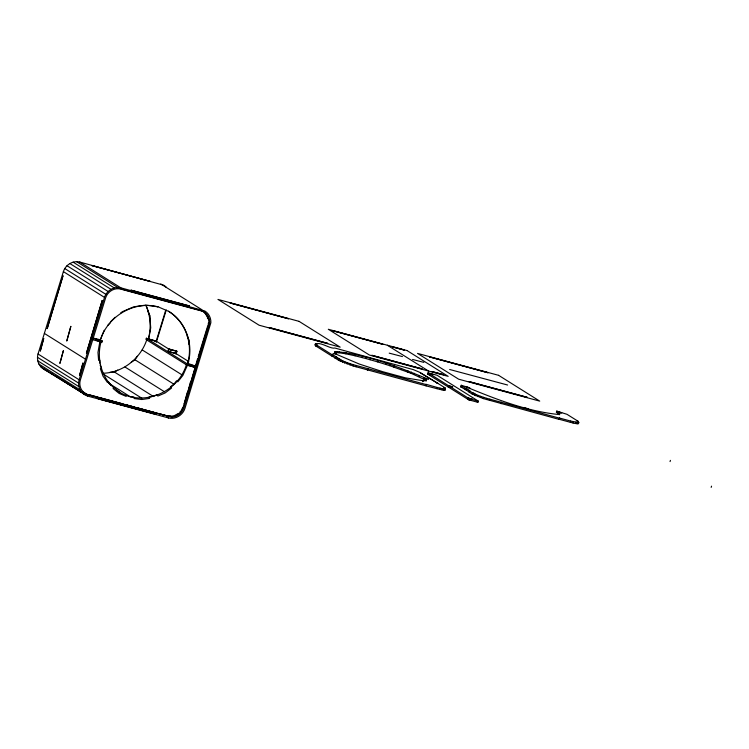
<?xml version="1.0" encoding="UTF-8"?>
<svg xmlns="http://www.w3.org/2000/svg" width="749" height="749" viewBox="0 0 749 749"><rect width="100%" height="100%" fill="white"/><g stroke="black" fill="none" stroke-linecap="round" stroke-linejoin="round"><path stroke-width="1.12" d="M84.628 394.817C79.647 391.746 77.503 385.314 79.16 379.79L104.504 297.4C106.592 290.743 113.923 286.071 120.832 287.822L204.814 310.985A13.875 12.995 -57.9 0 1 210.862 322.725L184.947 408.402C182.859 415.058 175.519 419.721 168.619 417.979L87.539 396.052L43.498 369.023C38.517 365.961 36.373 359.529 38.03 353.996L63.375 271.615C65.463 264.949 72.793 260.287 79.703 262.028L163.685 285.2A13.875 12.995 -57.9 0 1 166.325 287.335M171.006 350.457L156.578 341.413L148.658 339.269L148.405 338.623C151.476 327.435 150.502 315.469 145.69 304.937M148.658 339.269L150.727 327.809L149.744 315.535L146.064 305.171M187.896 363.864L187.643 363.218C193.242 344.081 185.743 321.845 168.506 311.247L168.881 311.481C186.089 322.098 193.682 344.287 188.018 363.462L196.575 366.486L187.475 364.023L146.345 338.23L145.971 339.456L187.1 365.24L196.201 367.703L187.522 365.081L182.887 375.408L177.831 381.821L176.521 380.82L173.88 384.181L170.519 386.765L171.596 388.001L165.173 392.944L157.814 396.081L157.028 394.686L153.18 396.324L149.107 396.914L149.585 398.402L141.804 399.517L134.118 398.543L133.959 397.045L129.942 396.539M208.316 323.044L208.344 325.3L183.046 407.522C181.155 413.617 174.461 417.876 168.15 416.266L87.23 394.377L82.147 391.287M208.344 325.3C210.244 319.327 206.893 312.164 200.704 310.47L120.907 288.889M92.745 339.718L101.845 342.181L102.22 340.964L92.361 338.024L100.413 339.765C107.837 316.359 133.846 300.499 157.992 306.837L146.851 305.236M147.104 338.707C141.374 357.779 123.416 372.543 103.334 373.255M156.26 341.001L165.529 310.844M156.288 342.349L166.269 309.927M188.701 361.552L176.202 353.706L167.898 351.328L168.647 348.884L176.951 351.262L176.109 354.015M168.282 351.562L169.031 349.128L176.951 351.262M175.725 353.771L176.567 351.028M116.75 390.388C141.636 408.448 179.077 392.364 186.716 363.546M187.1 365.24L187.475 364.023M187.213 392.513L184.179 403.851M190.368 382.252L187.933 391.643M197.549 358.893L191.061 381.466M198.242 356.664L206.827 328.745M207.108 327.819L207.679 325.984M315.413 343.744L317.099 344.933L315.928 344.615L315.554 345.832L316.724 346.15L315.029 344.961C318.494 340.074 330.337 349.437 334.85 348.023L413.495 369.678L419.403 372.197L441.189 385.435L444.981 387.813L444.606 389.031M315.657 343.491L315.029 344.961M315.572 345.439L315.956 344.212M336.573 357.142L335.402 356.824L335.028 358.041L336.189 358.359L331.863 356.065L332.238 354.839L315.928 344.615M333.033 356.374L333.408 355.157L332.238 354.839M335.037 351.861L334.663 353.079L335.365 351.515C367.712 354.68 398.599 367.047 428.4 379.275L428.025 379.031M336.413 352.751L336.788 351.524M334.99 352.742L339.016 352.77L339.391 351.553M444.981 387.813L443.811 387.495C451.123 392.298 423.522 383.245 426.059 384.406L426.069 385.866L353.125 365.961L338.82 360.419L339.194 359.202L335.402 356.824M339.99 360.737L340.364 359.52L339.194 359.202M343.445 353.444L343.819 352.227M341.132 361.458L341.507 360.232L333.408 355.157M342.415 362.123L342.789 360.906L341.507 360.232M339.016 352.77L345.851 353.809L346.225 352.592M344.446 363.003L344.83 361.776L342.789 360.906M349.081 354.502L349.455 353.285M347.04 363.977L347.414 362.75L344.83 361.776M349.998 364.988L350.373 363.761L347.414 362.75M345.851 353.809L355.026 355.784L355.401 354.558M353.125 365.961L353.5 364.744L426.443 384.649M356.056 366.795L356.43 365.578M362.076 357.582L362.45 356.355M355.026 355.784L365.915 358.556L366.289 357.329M370.09 359.745L370.465 358.528M367.347 369.856L367.722 368.63M367.731 370.09L368.105 368.873M365.915 358.556L377.777 361.936L378.151 360.718M385.566 364.37L385.941 363.153M424.131 377.983L423.756 379.2L411.117 373.33L389.808 365.699L390.182 364.482M393.815 367.066L394.189 365.849M401.183 369.585L401.558 368.368M407.625 372.01L407.999 370.792M411.117 373.33L411.501 372.113M413.888 374.509L414.263 373.292M418.963 376.681L419.346 375.455M422.595 381.728L422.97 380.501L425.872 380.567L426.49 379.94L424.514 378.217L424.14 379.443L425.451 380.586M423.634 379.125L424.009 377.908M430.422 375.08L427.651 374.06L428.025 372.833L437.126 375.296L478.255 401.089L477.881 402.307L468.78 399.844L468.022 399.367L468.397 398.15L472.432 399.236L468.022 397.916L448.782 385.847L448.408 387.074L467.648 399.133L470.672 399.947M426.115 381.157L426.49 379.94M428.409 374.537L428.784 373.311L428.025 372.833M428.784 373.311L433.194 374.64L429.168 373.554L428.793 374.772L448.024 386.83L450.046 387.383M426.069 385.866L436.976 388.684L437.36 387.467M436.976 388.684L439.663 389.368L440.047 388.151M439.663 389.368L442.05 389.883L442.425 388.665M442.05 389.883L443.829 390.154L444.204 388.928M444.953 388.216L444.578 389.433L445.121 389.911L443.829 390.154M444.878 390.163L445.252 388.937M445.121 389.911L445.496 388.684M448.024 386.83L448.398 385.613L429.168 373.554M469.548 391.97L460.794 386.896L461.197 385.276L469.876 387.898L465.99 386.849C495.688 399.105 526.641 411.304 558.894 414.525L559.84 413.551L557.865 411.828L557.49 413.055L559.466 414.768L559.84 413.551M461.581 386.98L461.955 385.754M465.223 389.677L465.597 388.45L461.197 385.276M466.384 389.986L466.758 388.768L465.597 388.45M466.758 388.768L469.923 390.753L468.762 390.435L468.378 391.652L472.179 394.03L483.358 398.599L559.419 419.477L559.419 418.017L559.419 419.477M467.648 399.133L468.022 397.916M468.78 399.844L469.155 398.627L468.397 398.15M472.179 394.03L472.553 392.813L468.762 390.435M473.34 394.349L473.714 393.131L472.553 392.813M474.482 395.069L474.857 393.843L473.714 393.131M475.765 395.734L476.139 394.517L474.857 393.843M477.806 396.614L478.18 395.388L476.139 394.517M480.39 397.588L480.774 396.361L478.18 395.388M483.358 398.599L483.732 397.373L480.774 396.361M486.485 399.573L486.859 398.356L559.793 418.26M489.415 400.406L489.79 399.189M500.706 403.468L501.081 402.241M501.081 403.702L501.456 402.485M556.732 411.117L556.357 412.343L557.116 412.811L557.49 411.594L556.732 411.117L566.956 414.291L578.34 421.425L577.956 422.642M558.024 411.875L557.49 413.055M559.044 419.243L570.335 422.296L570.71 421.078L578.612 422.548L577.17 421.107L578.34 421.425M570.335 422.296L573.022 422.979L573.397 421.762M573.022 422.979L575.41 423.494L575.784 422.277M575.41 423.494L577.189 423.765L577.563 422.539M578.312 421.827L577.938 423.045L578.481 423.522L577.189 423.765M578.237 423.775L578.612 422.548M578.481 423.522L578.855 422.296M670.046 461.59L670.421 460.363M711.176 487.374L711.55 486.157M104.195 330.234L100.413 339.765M181.82 409.179L183.046 407.522M107.547 325.543L110.094 323.025M110.403 321.92L115.084 317.286M180.041 411.847L181.773 410.358M335.365 351.515L334.419 352.489L336.526 354.286M120.552 313.082L122.387 311.668L133.734 306.818L144.641 305.255M173.824 415.948L178.505 413.364M172.785 416.098L168.75 416.154M171.839 417.109C177.26 416.987 182.147 413.13 183.805 407.999L209.102 325.778C211.003 319.804 207.651 312.633 201.462 310.947L120.533 289.058C114.232 287.447 107.538 291.707 105.646 297.793L80.349 380.024C78.448 385.997 81.8 393.159 87.989 394.854L171.839 417.109L169.883 415.882M116.853 288.206L118.801 288.459M99.879 341.544L101.845 342.181M427.651 374.06L429.673 374.603M420.545 372.908L438.025 383.451L436.864 383.142M557.49 411.594L561.759 412.886L557.865 411.828M460.794 386.896L461.964 387.214L460.822 386.503M448.398 385.613L452.817 386.943L448.782 385.847M559.419 418.017L570.71 421.078M469.155 398.627L478.255 401.089M469.033 399.638L471.046 400.191M146.345 338.23L156.204 341.169L148.283 339.025M167.898 351.328L175.818 353.472L173.899 352.264M94 338.333L96.396 339.119M96.022 340.336L99.907 341.394L97.969 352.433L98.606 360.391L99.823 360.213L99.692 363.096M89.112 394.751L98.147 397.195L98.147 398.655L128.06 406.604M99.261 397.494L122.827 403.87M125.074 404.479L134.043 406.904M136.29 407.512L156.859 413.214M160.998 414.197L167.776 416.023M130.307 407.213L156.11 414.197M99.271 398.955L156.485 414.431M523.794 407.512L528.12 408.748M377.777 361.936L389.808 365.699M483.732 397.373L486.859 398.356M350.373 363.761L353.5 364.744M422.97 380.501L424.121 380.904L405.509 377.871L382.758 371.71L359.351 364.061L336.9 354.53L333.015 353.472M157.608 306.603L168.881 311.481M186.351 364.754L187.456 365.231M43.498 369.023L48.367 371.495M507.607 385.023L449.653 369.491M423.831 362.366L412.549 359.454M387.364 345.242L428.494 371.027M477.122 401.829L477.881 402.307M402.447 356.58L389.208 353.144M315.554 345.832L331.863 356.065M335.028 358.041L338.82 360.419M160.782 283.955L201.912 309.749M204.58 312.801L206.537 314.037M206.359 315.348L208.325 316.574M207.417 318.316L209.374 319.542M79.703 262.028L120.832 287.822M76.538 261.626L117.668 287.41M73.093 262.122L114.222 287.906M147.937 311.275L149.734 315.535L149.716 319.617M187.175 335.87L188.973 340.13L188.945 344.222M69.835 263.517L110.964 289.301M66.989 265.708L108.118 291.492M64.751 268.545L105.881 294.338M63.375 271.615L104.504 297.4M142.235 349.942L181.848 374.781M137.282 356.224L135.017 359.82L131.281 362.17M134.642 359.576L174.255 384.415M102.22 340.964L101.461 340.486C96.668 355.728 100.123 373.011 110.777 384.995L108.455 381.681L107.444 382.458L103.006 376.129L100.375 368.733L101.527 368.246L100.123 365.1M124.989 367.01L164.602 391.849M117.79 370.081L114.325 371.963L109.869 372.309M113.942 371.729L153.554 396.567M44.36 333.399L85.498 359.192M103.24 374.032L141.861 398.243M166.952 415.508L168.909 416.744M166.653 416.753L168.619 417.979M108.568 383.142L130.317 396.773M126.253 394.966L126.104 396.371L119.044 393.365L113.099 388.525L113.511 387.289M38.03 353.996L79.16 379.79M37.45 357.282L78.579 383.067M37.731 360.803L78.86 386.596M38.892 364.08L80.031 389.864M51.297 373.339L53.263 374.566M55.22 375.792L59.134 378.245M61.09 379.471L65.013 381.934M66.97 383.16L69.91 385.005M72.85 386.84L75.789 388.684M77.746 389.911L80.686 391.755M83.616 393.599L87.539 396.052M40.858 366.888L81.997 392.673M110.393 384.752L119.718 392.251M205.404 313.316L208.241 318.831M43.695 338.511L40.324 350.953L43.695 338.511M62.972 275.847L47.206 328.577L62.972 275.847M63.319 350.813L59.939 363.256L63.319 350.813M70.827 326.395L66.82 340.87L70.827 326.395M82.933 363.106L79.553 375.549L82.933 363.106M102.21 300.443L86.444 353.172L102.21 300.443M299.038 321.349L217.959 299.422L259.098 325.216L340.177 347.143L299.038 321.349M407.053 350.569L328.305 329.27L369.435 355.054L448.183 376.354L407.053 350.569M498.6 375.324L417.521 353.397L458.66 379.191L539.729 401.118L498.6 375.324M150.165 281.362L91.827 265.577L150.165 281.362M288.431 318.756L230.093 302.98L288.431 318.756M382.823 344.287L332.659 330.712L382.823 344.287M404.217 350.073L392.551 346.918L404.217 350.073M487.992 372.73L429.654 356.955L487.992 372.73M189.403 305.957L131.066 290.181L189.403 305.957M327.669 343.351L269.331 327.575L327.669 343.351M422.062 368.882L371.888 355.316L422.062 368.882M443.455 374.669L431.789 371.513L443.455 374.669M527.221 397.326L468.883 381.55L527.221 397.326"/></g></svg>
